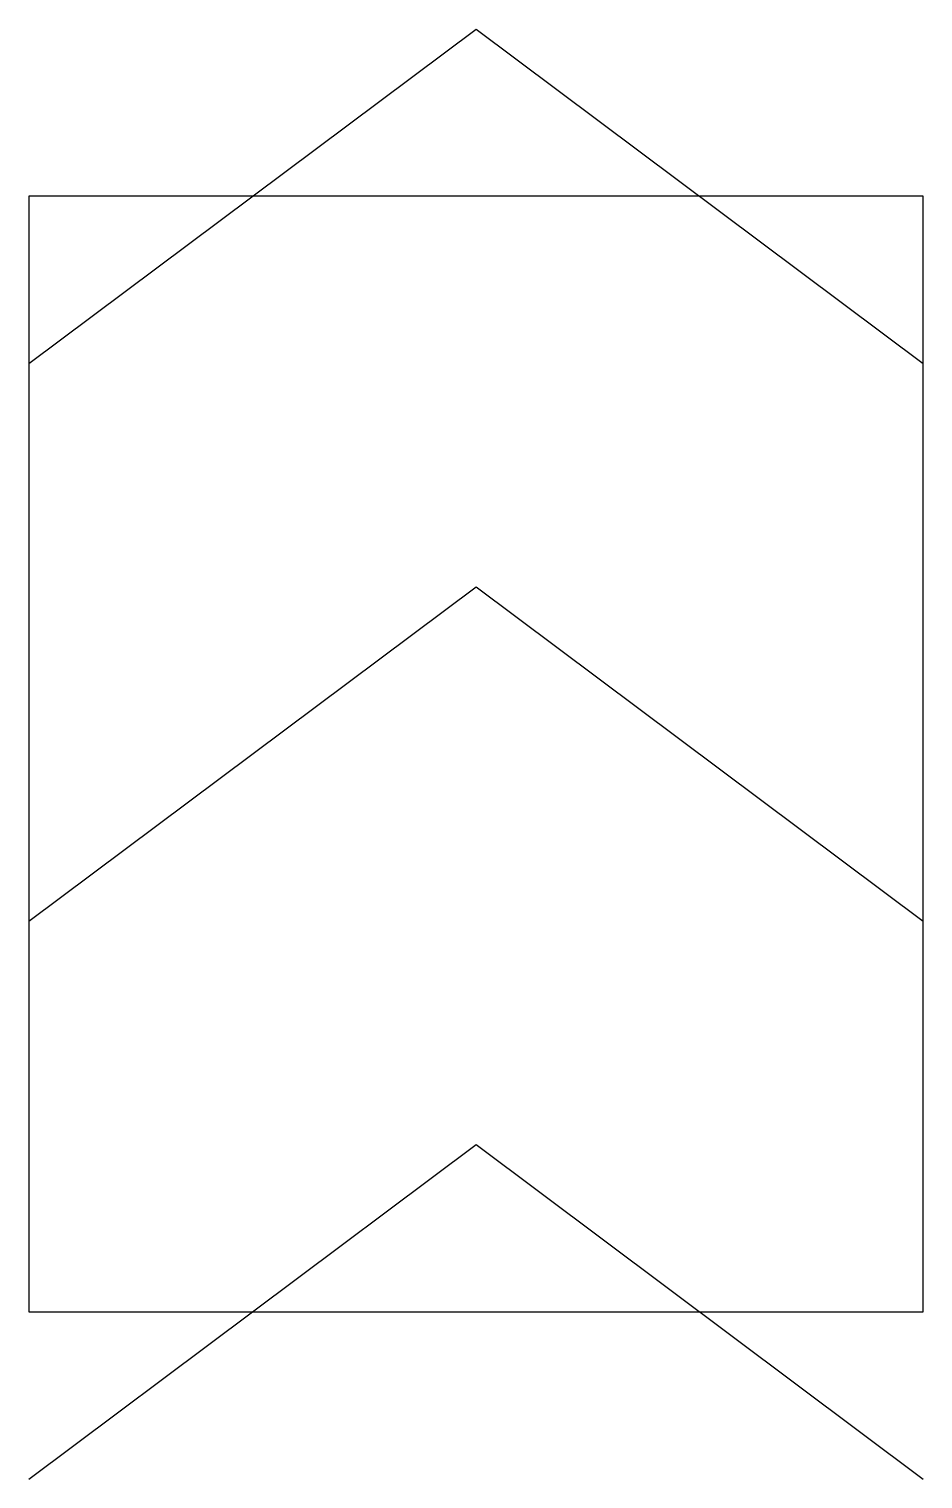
# Model space of a CAD drawing. Header units: inches. Extents: x 0 to 0.401, y -0.075 to 0.575.
import ezdxf

# ---------------------------------------------------------------- set-up
doc = ezdxf.new("R2010")
doc.units = ezdxf.units.IN
doc.header["$MEASUREMENT"] = 0
doc.layers.add('CHEVRON', color=7, linetype='Continuous')

msp = doc.modelspace()

# ---------------------------------------------------------------- linework, layer by layer
at = {"layer": 'CHEVRON'}
for p, q in [((0, 0.425), (0.2005, 0.575)), ((0.2005, 0.575), (0.401, 0.425)), ((0, 0.175), (0.2005, 0.325)), ((0.2005, 0.325), (0.401, 0.175)), ((0, -0.075), (0.2005, 0.075)), ((0.2005, 0.075), (0.401, -0.075))]:
    msp.add_line(p, q, dxfattribs=at)
at = {"layer": 'POCKET_OUTLINE'}
msp.add_lwpolyline([(0, 0), (0.401, 0), (0.401, 0.5), (0, 0.5)], close=True, dxfattribs=at)

doc.saveas('drawing.dxf')
